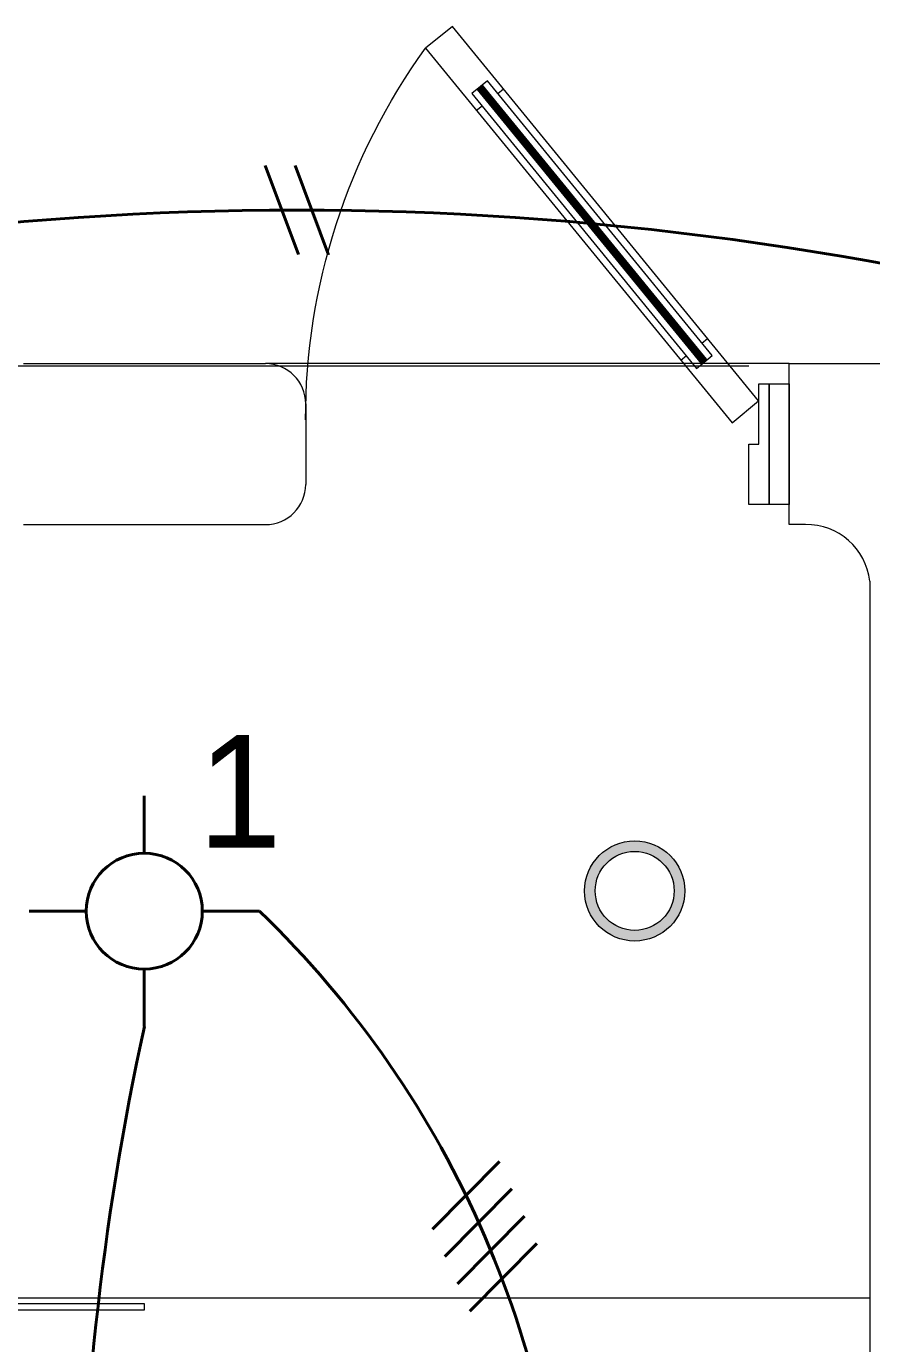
# Model space of a CAD drawing. Header units: metres. Extents: x 14 to 2416, y -346 to 476.
# Drawn here: x 43.455 to 44.504, y -71.843 to -70.207 of the extents above; entities that cross this region are included whole.
import ezdxf

# ---------------------------------------------------------------- set-up
doc = ezdxf.new("R2010")
doc.units = ezdxf.units.M
doc.linetypes.add('0', pattern=[0])
doc.linetypes.add('ACAD_ISO10W100', pattern=[18, 12, -3, 0, -3])
doc.layers.get('0').update_dxf_attribs({"linetype": '0', "lineweight": 20})
for name, color, linetype, lineweight in [('A-ANNO-TEXT', 20, 'Continuous', 13), ('A-DOOR', 35, 'Continuous', 5), ('A-WALL', 250, 'Continuous', 20), ('baños', 251, 'Continuous', 0), ('E Salida Luces', 22, 'Continuous', 40), ('E Tuberia Emp Losa', 22, 'Continuous', 40), ('MAVA -LUMINARIAS', 1, 'Continuous', 18), ('piscina', 131, 'Continuous', 0), ('piso', 253, 'Continuous', 0)]:
    doc.layers.add(name, color=color, linetype=linetype, lineweight=lineweight)
doc.layers.add('MAVA Luminarias', color=1, linetype='Continuous')
doc.layers.add('SOLAR', color=7, linetype='ACAD_ISO10W100', lineweight=9, true_color=0xff1414)
doc.styles.add('CENTURY GOTHIC', font='GOTHIC.TTF')

# ---------------------------------------------------------------- blocks, each defined once
blk = doc.blocks.new('downlight')
at = {"layer": 'MAVA -LUMINARIAS'}
h = blk.add_hatch(color=3, dxfattribs=at)
h.dxf.hatch_style = 1
h.paths.add_polyline_path([(-5.416, -22.4571, 1), (-5.2917, -22.4571, 1)])
h.paths.add_polyline_path([(-5.3048, -22.4571, -1), (-5.4029, -22.4571, -1)], flags=16)
at = {"layer": 'MAVA -LUMINARIAS', "color": 3}
for radius in [0.0622, 0.049]:
    blk.add_circle((-5.3539, -22.4571), radius, dxfattribs=at)
blk = doc.blocks.new('PL BASE 1N NASAS 09')
at = {"layer": 'A-DOOR', "extrusion": (0, 0, -1)}
for p, q in [((-106.3426, -34.9142), (-106.3357, -34.9085)), ((-106.362, -34.93), (-106.369, -34.9357)), ((-106.0892, -35.2244), (-106.0822, -35.2187)), ((-106.1086, -35.2402), (-106.1155, -35.2459))]:
    blk.add_line(p, q, dxfattribs=at)
for points in [[(106.019, -35.2961), (106.3989, -34.831), (106.4322, -34.8582), (106.0518, -35.3233)], [(106.3747, -34.9145), (106.0959, -35.2557), (106.0766, -35.2399), (106.3553, -34.8987)]]:
    blk.add_lwpolyline(points, close=True, dxfattribs=at)
at = {"layer": 'A-DOOR'}
for points in [[(-106.031, -35.4247), (-106.031, -35.3497), (-106.0185, -35.3497), (-106.0185, -35.2747), (-106.006, -35.2747), (-106.006, -35.4247)], [(-106.006, -35.2747), (-105.981, -35.2747), (-105.981, -35.4247), (-106.006, -35.4247)]]:
    blk.add_lwpolyline(points, close=True, dxfattribs=at)
at = {"layer": 'A-DOOR', "extrusion": (0, 0, -1)}
blk.add_arc((105.7963, -35.318), 0.7848, 359.8764, 35.8659, dxfattribs=at)
at = {"layer": 'A-WALL'}
for p, q in [((-106.9311, -35.2497), (-106.631, -35.2497)), ((-105.981, -35.2497), (-104.781, -35.2497)), ((-105.981, -35.4497), (-105.981, -35.2497)), ((-106.581, -35.2997), (-106.581, -35.3997)), ((-106.9311, -35.4497), (-106.631, -35.4497)), ((-105.9606, -35.4497), (-105.981, -35.4497)), ((-105.881, -35.5197), (-105.881, -36.9797))]:
    blk.add_line(p, q, dxfattribs=at)
for centre, radius, start, end in [((-106.631, -35.2997), 0.05, 0, 90), ((-106.631, -35.3997), 0.05, 270, 0), ((-105.9593, -35.5285), 0.0788, 6.375, 90.9684)]:
    blk.add_arc(centre, radius, start, end, dxfattribs=at)
at = {"layer": 'baños'}
blk.add_line((-105.8815, -36.4102), (-107.6811, -36.4102), dxfattribs=at)
blk.add_lwpolyline([(-107.6811, -36.4247), (-106.7811, -36.4247), (-106.7811, -36.417), (-107.6811, -36.417)], close=True, dxfattribs=at)
at = {"layer": 'piscina', "extrusion": (0, 0, -1), "const_width": 0.01}
blk.add_lwpolyline([(106.365, -34.9066), (106.0862, -35.2478)], dxfattribs=at)
at = {"layer": 'piso'}
blk.add_line((-105.981, -35.2497), (-106.631, -35.2497), dxfattribs=at)
blk = doc.blocks.new('PL MUEBLES 1N NASAS 09')
at = {"layer": 'baños'}
blk.add_blockref('PL BASE 1N NASAS 09', (162.2615, 88.2033), dxfattribs=at)
blk = doc.blocks.new('A$Cbef68299')
blk.add_blockref('PL MUEBLES 1N NASAS 09', (-30.7659, -32.0535))
blk = doc.blocks.new('A$Cc5be7df0')
at = {"layer": 'SOLAR', "ltscale": 0.1}
blk.add_lwpolyline([(50.6493, 18.241), (12.7705, 18.2411), (13.2139, 38.2316), (50.9852, 38.2377)], close=True, dxfattribs=at)
at = {"layer": 'A-ANNO-TEXT'}
blk.add_blockref('A$Cbef68299', (4.1493, 17.337), dxfattribs=at)
blk = doc.blocks.new('*U538')
at = {"layer": 'E Salida Luces', "linetype": 'Continuous'}
for p, q in [((0, 0.3583), (0, 0.1807)), ((-0.3576, 0.0007), (-0.18, 0.0007)), ((0.18, 0.0007), (0.3576, 0.0007)), ((0, -0.1793), (0, -0.3569))]:
    blk.add_line(p, q, dxfattribs=at)
blk.add_circle((0, 0.0007), 0.18, dxfattribs=at)
blk = doc.blocks.new('*U370')
for p, q in [((0.025, 1.368), (-1.049, -1.483)), ((0.987, 1.368), (-0.088, -1.483))]:
    blk.add_line(p, q)
blk = doc.blocks.new('*U630')
at = {"xscale": 0.03937007874015751, "yscale": 0.03937007874015751, "zscale": 0.03937007874015751, "rotation": 155.3831382065137}
blk.add_blockref('*U370', (-0.0021, -0.0015), dxfattribs=at)
blk = doc.blocks.new('*U607')
at = {"xscale": 0.0393700787401575, "yscale": 0.0393700787401575, "zscale": 0.0393700787401575, "rotation": 90.2591780471364}
blk.add_blockref('*U370', (-0.0023, 0.0012), dxfattribs=at)

msp = doc.modelspace()

# ---------------------------------------------------------------- linework, layer by layer
at = {"layer": 'E Salida Luces'}
for centre, radius, start, end in [((43.7906, -74.4403), 4.0048, 74.4338, 105.5662), ((42.874, -72.207), 1.2527, 0.7759, 45.9877), ((47.0175, -72.193), 3.4962, 167.7143, 192.3028)]:
    msp.add_arc(centre, radius, start, end, dxfattribs=at)

# ---------------------------------------------------------------- block references
at = {"layer": 'A-ANNO-TEXT'}
msp.add_blockref('A$Cc5be7df0', (14.7377, -108.8632), dxfattribs=at)
at = {"layer": 'E Salida Luces', "xscale": -0.4, "yscale": 0.4, "zscale": 0.4}
msp.add_blockref('*U538', (43.6013, -71.3063), dxfattribs=at)
at = {"layer": 'E Tuberia Emp Losa', "xscale": -0.9842519685039484, "yscale": 0.9842519685039484, "zscale": 0.9842519685039484}
for name, p, rotation in [('*U607', (43.7906, -70.4355), 270), ('*U630', (44.0083, -71.6759), 90), ('*U630', (44.0238, -71.7098), 90), ('*U630', (44.0393, -71.7437), 90)]:
    msp.add_blockref(name, p, dxfattribs=dict(at, rotation=rotation))
at = {"layer": 'MAVA Luminarias'}
msp.add_blockref('downlight', (49.5638, -48.8238), dxfattribs=at)

# ---------------------------------------------------------------- texts
at = {"layer": 'E Tuberia Emp Losa', "insert": (43.7198, -71.1572), "char_height": 0.14, "width": 0.276812, "attachment_point": 5, "style": 'CENTURY GOTHIC'}
msp.add_mtext('1 ', dxfattribs=at)

doc.saveas('drawing.dxf')
